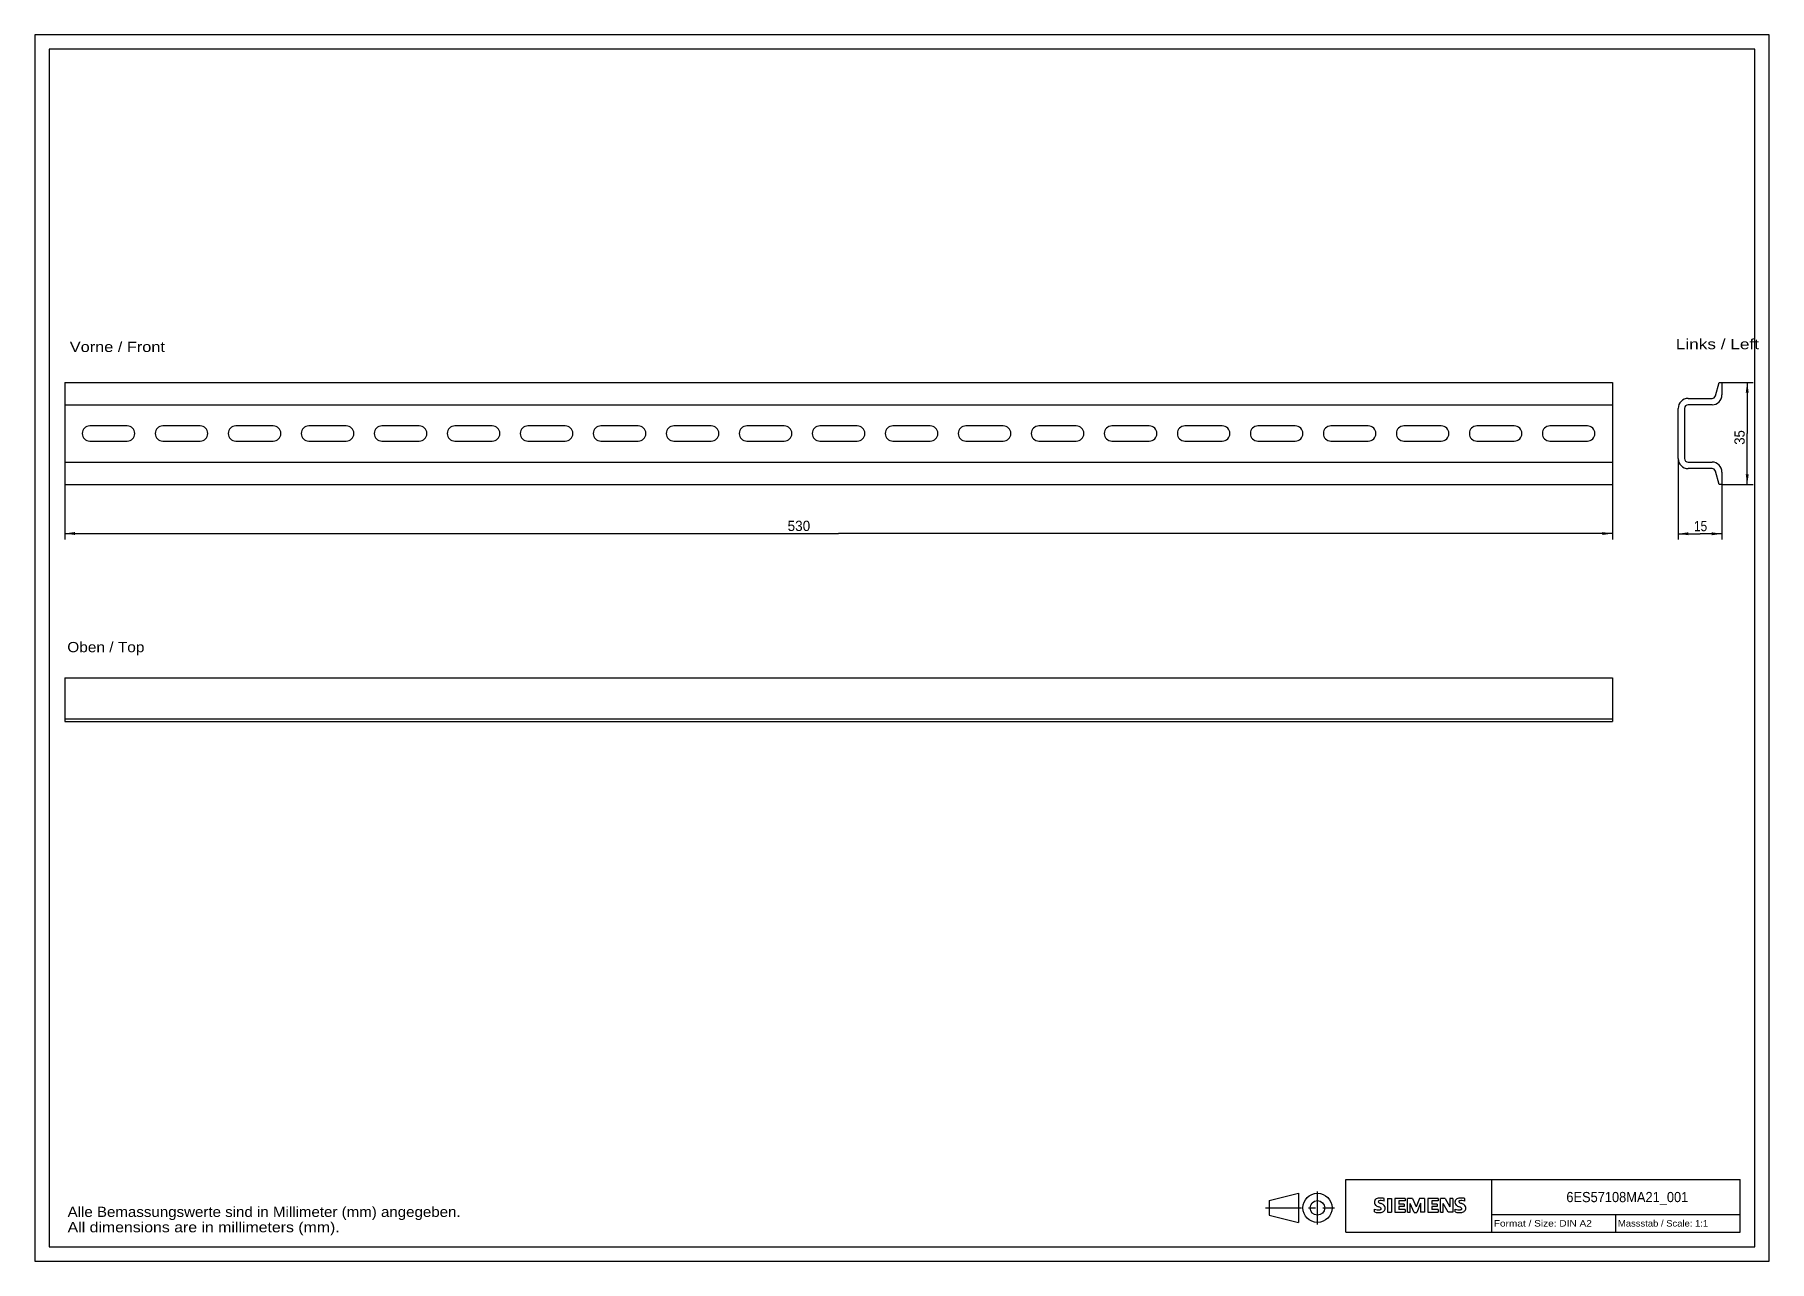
# Model space of a CAD drawing. Extents: x 0 to 594, y 0 to 420.
import ezdxf
from ezdxf.enums import TextEntityAlignment as Align

# ---------------------------------------------------------------- set-up
doc = ezdxf.new("R2010")
doc.units = 0
doc.header["$LTSCALE"] = 32.67
doc.linetypes.add('CENTER', pattern=[0.6, 0.375, -0.075, 0.075, -0.075])
doc.layers.get('0').update_dxf_attribs({"linetype": 'CONTINUOUS'})
for name, color, linetype in [('10000_FRONT', 7, 'CONTINUOUS'), ('10100_DIM_FRONT', 7, 'CONTINUOUS'), ('10300_FRONT_GERMAN_ENGLISH', 7, 'CONTINUOUS'), ('11000_LEFT', 7, 'CONTINUOUS'), ('11100_DIM_LEFT', 7, 'CONTINUOUS'), ('11300_LEFT_GERMAN_ENGLISH', 7, 'CONTINUOUS'), ('13000_TOP', 7, 'CONTINUOUS'), ('13300_TOP_GERMAN_ENGLISH', 7, 'CONTINUOUS'), ('90000_FRAME', 7, 'CONTINUOUS'), ('91000_TIP', 7, 'CONTINUOUS')]:
    doc.layers.add(name, color=color, linetype=linetype)
doc.dimstyles.get("Standard").update_dxf_attribs({"dimtxt": 2.5, "dimasz": 2.5, "dimexe": 1.25, "dimexo": 0.625, "dimtad": 1, "dimcen": 2.5, "dimazin": 3, "dimtfac": 1, "dimtmove": 0, "dimatfit": 3})

# ---------------------------------------------------------------- blocks, each defined once
blk = doc.blocks.new('*D0')
at = {"layer": '10100_DIM_FRONT', "color": 7, "linetype": 'CONTINUOUS'}
for p, q in [((10.28, 265.95), (10.28, 247.2)), ((540.28, 265.95), (540.28, 247.2)), ((10.28, 249.2), (275.28, 249.2)), ((540.28, 249.2), (275.28, 249.2))]:
    blk.add_line(p, q, dxfattribs=at)
for points in [[(13.78, 249.7), (10.28, 249.2), (13.78, 248.7)], [(536.78, 248.7), (540.28, 249.2), (536.78, 249.7)]]:
    blk.add_solid(points, dxfattribs=at)
blk.add_text('530', height=3.5, dxfattribs=at).set_placement((257.82, 250.07), (265.57, 250.07), align=Align.FIT)
blk = doc.blocks.new('*D1')
at = {"layer": '11100_DIM_LEFT', "color": 7, "linetype": 'CONTINUOUS'}
for p, q in [((562.79, 274.84), (562.79, 247.11)), ((577.79, 265.95), (577.79, 247.11)), ((562.79, 249.11), (570.29, 249.11)), ((577.79, 249.11), (570.29, 249.11))]:
    blk.add_line(p, q, dxfattribs=at)
for points in [[(566.29, 249.61), (562.79, 249.11), (566.29, 248.61)], [(574.29, 248.61), (577.79, 249.11), (574.29, 249.61)]]:
    blk.add_solid(points, dxfattribs=at)
blk.add_text('15', height=3.5, dxfattribs=at).set_placement((568.22, 249.99), (572.72, 249.99), align=Align.FIT)
blk = doc.blocks.new('*D2')
at = {"layer": '11100_DIM_LEFT', "color": 7, "linetype": 'CONTINUOUS'}
for p, q in [((577.79, 300.95), (588.43, 300.95)), ((586.43, 300.95), (586.43, 283.45)), ((586.43, 265.95), (586.43, 283.45)), ((577.79, 265.95), (588.43, 265.95))]:
    blk.add_line(p, q, dxfattribs=at)
for points in [[(586.93, 297.45), (586.43, 300.95), (585.93, 297.45)], [(585.93, 269.45), (586.43, 265.95), (586.93, 269.45)]]:
    blk.add_solid(points, dxfattribs=at)
blk.add_text('35', height=3.5, rotation=90, dxfattribs=at).set_placement((585.56, 279.59), (585.56, 284.59), align=Align.FIT)

msp = doc.modelspace()

# ---------------------------------------------------------------- linework, layer by layer
at = {"layer": '10000_FRONT', "color": 7, "linetype": 'CONTINUOUS'}
for p, q in [((10.285, 300.95), (10.285, 265.95)), ((10.285, 300.95), (540.285, 300.95)), ((540.285, 300.95), (540.285, 265.95)), ((10.285, 293.255), (540.285, 293.255)), ((31.685, 286.05), (18.885, 286.05)), ((56.685, 286.05), (43.885, 286.05)), ((81.685, 286.05), (68.885, 286.05)), ((106.685, 286.05), (93.885, 286.05)), ((131.685, 286.05), (118.885, 286.05)), ((156.685, 286.05), (143.885, 286.05)), ((181.685, 286.05), (168.885, 286.05)), ((206.685, 286.05), (193.885, 286.05)), ((231.685, 286.05), (218.885, 286.05)), ((256.685, 286.05), (243.885, 286.05)), ((281.685, 286.05), (268.885, 286.05)), ((306.685, 286.05), (293.885, 286.05)), ((331.685, 286.05), (318.885, 286.05)), ((356.685, 286.05), (343.885, 286.05)), ((381.685, 286.05), (368.885, 286.05)), ((406.685, 286.05), (393.885, 286.05)), ((431.685, 286.05), (418.885, 286.05)), ((456.685, 286.05), (443.885, 286.05)), ((481.685, 286.05), (468.885, 286.05)), ((506.685, 286.05), (493.885, 286.05)), ((531.685, 286.05), (518.885, 286.05)), ((18.885, 280.85), (31.685, 280.85)), ((43.885, 280.85), (56.685, 280.85)), ((68.885, 280.85), (81.685, 280.85)), ((93.885, 280.85), (106.685, 280.85)), ((118.885, 280.85), (131.685, 280.85)), ((143.885, 280.85), (156.685, 280.85)), ((168.885, 280.85), (181.685, 280.85)), ((193.885, 280.85), (206.685, 280.85)), ((218.885, 280.85), (231.685, 280.85)), ((243.885, 280.85), (256.685, 280.85)), ((268.885, 280.85), (281.685, 280.85)), ((293.885, 280.85), (306.685, 280.85)), ((318.885, 280.85), (331.685, 280.85)), ((343.885, 280.85), (356.685, 280.85)), ((368.885, 280.85), (381.685, 280.85)), ((393.885, 280.85), (406.685, 280.85)), ((418.885, 280.85), (431.685, 280.85)), ((443.885, 280.85), (456.685, 280.85)), ((468.885, 280.85), (481.685, 280.85)), ((493.885, 280.85), (506.685, 280.85)), ((518.885, 280.85), (531.685, 280.85)), ((10.285, 273.644), (540.285, 273.644)), ((10.285, 265.95), (540.285, 265.95))]:
    msp.add_line(p, q, dxfattribs=at)
for centre, start, end in [((18.885, 283.45), 90, 270), ((31.685, 283.45), 270, 90), ((43.885, 283.45), 90, 270), ((56.685, 283.45), 270, 90), ((68.885, 283.45), 90, 270), ((81.685, 283.45), 270, 90), ((93.885, 283.45), 90, 270), ((106.685, 283.45), 270, 90), ((118.885, 283.45), 90, 270), ((131.685, 283.45), 270, 90), ((143.885, 283.45), 90, 270), ((156.685, 283.45), 270, 90), ((168.885, 283.45), 90, 270), ((181.685, 283.45), 270, 90), ((193.885, 283.45), 90, 270), ((206.685, 283.45), 270, 90), ((218.885, 283.45), 90, 270), ((231.685, 283.45), 270, 90), ((243.885, 283.45), 90, 270), ((256.685, 283.45), 270, 90), ((268.885, 283.45), 90, 270), ((281.685, 283.45), 270, 90), ((293.885, 283.45), 90, 270), ((306.685, 283.45), 270, 90), ((318.885, 283.45), 90, 270), ((331.685, 283.45), 270, 90), ((343.885, 283.45), 90, 270), ((356.685, 283.45), 270, 90), ((368.885, 283.45), 90, 270), ((381.685, 283.45), 270, 90), ((393.885, 283.45), 90, 270), ((406.685, 283.45), 270, 90), ((418.885, 283.45), 90, 270), ((431.685, 283.45), 270, 90), ((443.885, 283.45), 90, 270), ((456.685, 283.45), 270, 90), ((468.885, 283.45), 90, 270), ((481.685, 283.45), 270, 90), ((493.885, 283.45), 90, 270), ((506.685, 283.45), 270, 90), ((518.885, 283.45), 90, 270), ((531.685, 283.45), 270, 90)]:
    msp.add_arc(centre, 2.6, start, end, dxfattribs=at)
at = {"layer": '11000_LEFT', "color": 7, "linetype": 'CONTINUOUS'}
for p, q in [((575.556, 296.339), (576.792, 300.95)), ((576.792, 300.95), (577.792, 300.95)), ((577.792, 300.95), (577.792, 296.65)), ((562.792, 274.844), (562.792, 292.055)), ((564.986, 292.055), (564.986, 274.844)), ((566.186, 295.45), (574.397, 295.45)), ((574.397, 293.255), (566.186, 293.255)), ((566.186, 273.644), (574.397, 273.644)), ((574.397, 271.45), (566.186, 271.45)), ((576.792, 265.95), (575.556, 270.561)), ((577.792, 270.25), (577.792, 265.95)), ((577.792, 265.95), (576.792, 265.95))]:
    msp.add_line(p, q, dxfattribs=at)
for centre, radius, start, end in [((566.186, 292.055), 3.395, 90, 180), ((566.186, 292.055), 1.2, 90, 180), ((574.397, 296.65), 3.395, 270, 360), ((574.397, 296.65), 1.2, 270, 345), ((566.186, 274.844), 3.395, 180, 270), ((566.186, 274.844), 1.2, 180, 270), ((574.397, 270.25), 3.395, 0, 90), ((574.397, 270.25), 1.2, 15, 90)]:
    msp.add_arc(centre, radius, start, end, dxfattribs=at)
at = {"layer": '13000_TOP', "color": 7, "linetype": 'CONTINUOUS'}
for p, q in [((10.285, 199.801), (10.285, 184.801)), ((10.285, 199.801), (540.285, 199.801)), ((540.285, 199.801), (540.285, 184.801)), ((10.285, 185.801), (540.285, 185.801)), ((10.285, 184.801), (540.285, 184.801))]:
    msp.add_line(p, q, dxfattribs=at)
at = {"layer": '90000_FRAME', "color": 7, "linetype": 'CONTINUOUS'}
for p, q in [((0, 420), (0, 0)), ((594, 420), (0, 420)), ((594, 0), (594, 420)), ((5, 415), (5, 5)), ((589, 415), (5, 415)), ((589, 5), (589, 415)), ((449, 28), (584, 28)), ((449, 10), (449, 28)), ((499, 10), (499, 28)), ((584, 10), (584, 28)), ((458.803, 16.892), (458.803, 17.842)), ((458.994, 20.969), (459.268, 21.243)), ((462.13, 20.552), (462.13, 21.502)), ((463.223, 21.55), (464.649, 21.55)), ((463.223, 21.55), (463.223, 16.797)), ((464.649, 21.55), (464.649, 16.797)), ((469.26, 21.55), (465.742, 21.55)), ((465.742, 21.55), (465.742, 16.797)), ((469.26, 20.671), (467.121, 20.671)), ((467.121, 20.671), (467.121, 19.601)), ((468.975, 19.601), (467.121, 19.601)), ((468.975, 18.817), (467.121, 18.817)), ((467.121, 18.817), (467.121, 17.7)), ((468.975, 19.601), (468.975, 18.817)), ((469.26, 21.55), (469.26, 20.671)), ((471.827, 21.55), (470.115, 21.55)), ((470.115, 16.797), (470.115, 21.55)), ((472.397, 16.749), (471.066, 19.839)), ((471.066, 16.797), (471.066, 19.839)), ((471.827, 21.55), (473.062, 18.651)), ((474.251, 21.55), (473.062, 18.651)), ((474.583, 19.886), (473.253, 16.749)), ((475.962, 21.55), (474.251, 21.55)), ((474.583, 19.886), (474.583, 16.797)), ((475.962, 21.55), (475.962, 16.797)), ((480.573, 21.55), (477.055, 21.55)), ((477.055, 21.55), (477.055, 16.797)), ((480.573, 20.671), (478.434, 20.671)), ((478.434, 20.671), (478.434, 19.601)), ((480.287, 19.601), (478.434, 19.601)), ((480.287, 18.817), (478.434, 18.817)), ((478.434, 18.817), (478.434, 17.7)), ((480.287, 19.601), (480.287, 18.817)), ((480.573, 21.55), (480.573, 20.671)), ((482.949, 21.55), (481.404, 21.55)), ((481.404, 16.797), (481.404, 21.55)), ((484.066, 16.797), (482.355, 19.839)), ((482.355, 16.797), (482.355, 19.839)), ((482.949, 21.55), (484.637, 18.603)), ((485.587, 21.55), (484.637, 21.55)), ((484.637, 21.55), (484.637, 18.603)), ((485.587, 21.55), (485.587, 16.797)), ((486.395, 16.892), (486.395, 17.842)), ((489.723, 20.552), (489.723, 21.502)), ((463.223, 16.797), (464.649, 16.797)), ((465.742, 16.797), (469.307, 16.797)), ((469.307, 17.7), (467.121, 17.7)), ((469.307, 17.7), (469.307, 16.797)), ((470.115, 16.797), (471.066, 16.797)), ((472.397, 16.749), (473.253, 16.749)), ((475.962, 16.797), (474.583, 16.797)), ((477.055, 16.797), (480.62, 16.797)), ((480.62, 17.7), (478.434, 17.7)), ((480.62, 17.7), (480.62, 16.797)), ((481.404, 16.797), (482.355, 16.797)), ((485.587, 16.797), (484.066, 16.797)), ((499, 16), (584, 16)), ((541.5, 10), (541.5, 16)), ((449, 10), (584, 10)), ((0, 0), (594, 0)), ((5, 5), (589, 5))]:
    msp.add_line(p, q, dxfattribs=at)
for centre, radius, start, end in [((460.062, 20.195), 1.309, 164.197486, 195.802514), ((459.894, 20.303), 1.12, 142.813918, 167.152295), ((460, 20.155), 1.239, 194.795219, 225.717655), ((460.048, 20.854), 3.259, 247.530021, 280.757952), ((460.24, 19.996), 1.581, 121.214095, 141.525477), ((460.604, 20.861), 2.166, 227.311928, 242.704032), ((460.619, 19.307), 2.367, 86.221802, 120.42726), ((464.459, 28.395), 10.629, 242.86201, 247.104203), ((460.407, 20.421), 0.303, 154.440035, 221.82017), ((460.486, 20.342), 0.41, 102.828783, 149.225964), ((460.817, 20.807), 0.866, 222.776039, 239.036243), ((453.663, 2.602), 17.332, 65.341467, 67.399777), ((461.719, 22.403), 2.699, 240.0482, 251.377967), ((460.903, 18.6), 2.202, 84.040006, 103.342766), ((460.35, 12.611), 9.068, 78.682705, 87.31476), ((458.31, 13.477), 6.859, 59.902027, 68.203648), ((460.792, 18.029), 0.34, 305.503221, 72.46529), ((460.562, 16.182), 4.642, 70.262586, 82.952419), ((460.986, 18.115), 1.505, 25.956292, 59.483483), ((461.058, 18.193), 1.406, 335.386797, 24.391512), ((487.655, 20.195), 1.309, 164.197486, 195.802514), ((487.487, 20.303), 1.12, 142.813918, 167.152295), ((487.593, 20.155), 1.239, 194.795219, 225.717655), ((487.641, 20.854), 3.259, 247.530021, 280.757952), ((487.832, 19.996), 1.581, 121.214095, 141.525477), ((488.197, 20.861), 2.166, 227.311928, 242.704032), ((488.212, 19.307), 2.367, 86.221802, 120.42726), ((492.052, 28.395), 10.629, 242.86201, 247.104203), ((488, 20.421), 0.303, 154.440035, 221.82017), ((488.079, 20.342), 0.41, 102.828783, 149.225964), ((488.41, 20.807), 0.866, 222.776039, 239.036243), ((481.256, 2.602), 17.332, 65.341467, 67.399777), ((489.311, 22.403), 2.699, 240.0482, 251.377967), ((488.496, 18.6), 2.202, 84.040006, 103.342766), ((487.943, 12.611), 9.068, 78.682705, 87.31476), ((485.903, 13.477), 6.859, 59.902027, 68.203648), ((488.384, 18.029), 0.34, 305.503221, 72.46529), ((488.155, 16.182), 4.642, 70.262586, 82.952419), ((488.578, 18.115), 1.505, 25.956292, 59.483483), ((488.65, 18.193), 1.406, 335.386797, 24.391512), ((460.226, 21.431), 4.757, 252.59392, 280.98166), ((460.507, 18.754), 1.112, 277.709996, 295.688493), ((460.68, 18.813), 2.101, 282.405836, 311.864443), ((461.053, 18.246), 1.433, 315.890455, 333.522926), ((487.818, 21.431), 4.757, 252.59392, 280.98166), ((488.1, 18.754), 1.112, 277.709996, 295.688493), ((488.273, 18.813), 2.101, 282.405836, 311.864443), ((488.646, 18.246), 1.433, 315.890455, 333.522926)]:
    msp.add_arc(centre, radius, start, end, dxfattribs=at)
at = {"layer": '91000_TIP', "color": 7, "linetype": 'CENTER'}
for p, q in [((439.28, 12.583), (439.28, 23.866)), ((421.5, 18.304), (445.102, 18.304))]:
    msp.add_line(p, q, dxfattribs=at)
at = {"layer": '91000_TIP', "color": 7, "linetype": 'CONTINUOUS'}
for p, q in [((422.78, 20.804), (432.78, 23.304)), ((422.78, 20.804), (422.78, 15.804)), ((432.78, 23.304), (432.78, 13.304)), ((422.78, 15.804), (432.78, 13.304))]:
    msp.add_line(p, q, dxfattribs=at)
for radius in [5, 2.5]:
    msp.add_circle((439.28, 18.304), radius, dxfattribs=at)

# ---------------------------------------------------------------- texts
at = {"color": 7, "linetype": 'CONTINUOUS'}
for s, p, p2 in [('Alle Bemassungswerte sind in Millimeter (mm) angegeben.', (11.276, 15.19), (145.859, 15.19)), ('All dimensions are in millimeters (mm).', (11.276, 9.94), (104.442, 9.94))]:
    msp.add_text(s, height=3.5, dxfattribs=at).set_placement(p, p2, align=Align.FIT)
at = {"layer": '10000_FRONT', "color": 7, "linetype": 'CONTINUOUS'}
msp.add_text('SIEMENS AG', height=0.05, dxfattribs=at).set_placement((10.706, 265.916), (11.092, 265.916), align=Align.FIT)
at = {"layer": '10300_FRONT_GERMAN_ENGLISH', "color": 7, "linetype": 'CONTINUOUS'}
msp.add_text('Vorne / Front', height=3.5, dxfattribs=at).set_placement((12.015, 311.364), (44.599, 311.364), align=Align.FIT)
at = {"layer": '11300_LEFT_GERMAN_ENGLISH', "color": 7, "linetype": 'CONTINUOUS'}
msp.add_text('Links / Left', height=3.5, dxfattribs=at).set_placement((561.976, 312.309), (590.476, 312.309), align=Align.FIT)
at = {"layer": '13300_TOP_GERMAN_ENGLISH', "color": 7, "linetype": 'CONTINUOUS'}
msp.add_text('Oben / Top', height=3.5, dxfattribs=at).set_placement((11.157, 208.566), (37.573, 208.566), align=Align.FIT)
at = {"layer": '90000_FRAME', "color": 7, "linetype": 'CONTINUOUS'}
for s, height, p, p2 in [('6ES57108MA21_001', 3.5, (524.5, 20.25), (566.25, 20.25)), ('Format / Size: DIN A2', 2.2, (499.66, 11.9), (533.236, 11.9)), ('Massstab / Scale: 1:1', 2.2, (542.16, 11.9), (573.065, 11.9))]:
    msp.add_text(s, height=height, dxfattribs=at).set_placement(p, p2, align=Align.FIT)

# ---------------------------------------------------------------- dimensions: what is measured, and where the dimension line sits
at = {"layer": '10100_DIM_FRONT', "color": 7, "linetype": 'CONTINUOUS'}
dim = msp.add_linear_dim(base=(10.285, 249.199), p1=(540.285, 265.95), p2=(10.285, 265.95), angle=180, dimstyle='Standard', dxfattribs=at)
dim.commit()
dim.dimension.update_dxf_attribs({"geometry": '*D0', "text_midpoint": (261.692, 251.824), "dimtype": 128})
at = {"layer": '11100_DIM_LEFT', "color": 7, "linetype": 'CONTINUOUS'}
dim = msp.add_linear_dim(base=(586.431, 300.95), p1=(577.792, 265.95), p2=(577.792, 300.95), angle=90, dimstyle='Standard', dxfattribs=at)
dim.commit()
dim.dimension.update_dxf_attribs({"geometry": '*D2', "text_midpoint": (583.806, 282.092), "dimtype": 128})
dim = msp.add_linear_dim(base=(577.792, 249.113), p1=(562.792, 274.844), p2=(577.792, 265.95), dimstyle='Standard', dxfattribs=at)
dim.commit()
dim.dimension.update_dxf_attribs({"geometry": '*D1', "text_midpoint": (570.47, 251.738), "dimtype": 128})

doc.saveas('drawing.dxf')
